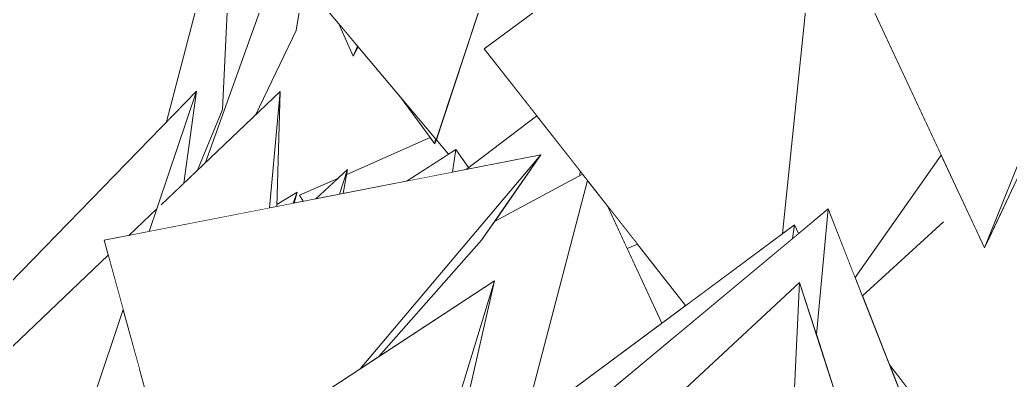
# Model space of a CAD drawing. Header units: millimetres. Extents: x -9413 to 8527, y -300 to 11224.
# Drawn here: x -8986 to -8349, y 2747 to 2979 of the extents above; entities that cross this region are included whole.
import ezdxf

# ---------------------------------------------------------------- set-up
doc = ezdxf.new("R2010")
doc.units = ezdxf.units.MM
doc.header["$MEASUREMENT"] = 0
doc.linetypes.add('Wipeout_Contour', pattern=[1000, 0, -1000])
doc.layers.add('Interior - Furniture', color=7, linetype='Continuous')
doc.layers.add('Interior - Furniture _Pen_No__4', color=7, linetype='Continuous', lineweight=20, true_color=0x029e21)

# ---------------------------------------------------------------- blocks, each defined once
blk = doc.blocks.new('Section Elem_40_6')
at = {"color": 254, "linetype": 'Wipeout_Contour', "lineweight": 0, "ltscale": 35270.312813}
blk.add_wipeout([(-8365.28, 2832.26), (-8253.91, 3067.65), (-8232.99, 3142.51), (-8238.67, 3148.21)], dxfattribs=at).dxf.layer = 'Interior - Furniture'
at = {"color": 254, "linetype": 'Wipeout_Contour', "lineweight": 0, "ltscale": 37891.377195}
blk.add_wipeout([(-8877.44, 3060.01), (-9033.78, 2972.1), (-9027.52, 2960.03), (-9015.99, 2967.71)], dxfattribs=at).dxf.layer = 'Interior - Furniture'
at = {"color": 254, "linetype": 'Wipeout_Contour', "lineweight": 0, "ltscale": 27783.781602}
blk.add_wipeout([(-8781.15, 2976.7), (-8771.62, 2955.5), (-8768.73, 2961.97)], dxfattribs=at).dxf.layer = 'Interior - Furniture'
at = {"color": 254, "linetype": 'Wipeout_Contour', "lineweight": 0, "ltscale": 64416.58652}
blk.add_wipeout([(-8777.94, 2867.28), (-8736.9, 2875.3), (-8710.27, 2892.53), (-8718.14, 2901.89), (-8719.04, 2899.19), (-8722.05, 2903.26), (-8775.73, 2879.56)], dxfattribs=at).dxf.layer = 'Interior - Furniture'
at = {"color": 254, "linetype": 'Wipeout_Contour', "lineweight": 0, "ltscale": 27279.099879}
blk.add_wipeout([(-8625.65, 2878.8), (-8623.97, 2879.71), (-8625.49, 2881.64)], dxfattribs=at).dxf.layer = 'Interior - Furniture'
at = {"color": 254, "linetype": 'Wipeout_Contour', "lineweight": 0, "ltscale": 37008.219016}
blk.add_wipeout([(-8806.15, 2866.13), (-8803.79, 2862.23), (-8795.69, 2863.81), (-8781.15, 2877.17)], dxfattribs=at).dxf.layer = 'Interior - Furniture'
at = {"color": 254, "linetype": 'Wipeout_Contour', "lineweight": 0, "ltscale": 28048.658974}
blk.add_wipeout([(-8915.9, 2840.32), (-8902.8, 2842.88), (-8897.92, 2857.42)], dxfattribs=at).dxf.layer = 'Interior - Furniture'
at = {"color": 254, "linetype": 'Wipeout_Contour', "lineweight": 0, "ltscale": 36226.195474}
blk.add_wipeout([(-8588.59, 2834.69), (-8608.21, 2859.66), (-8602.55, 2847.55), (-8595.2, 2831.84)], dxfattribs=at).dxf.layer = 'Interior - Furniture'
at = {"color": 254, "linetype": 'Wipeout_Contour', "lineweight": 0, "ltscale": 84160.419528}
blk.add_wipeout([(-8929.23, 2827.66), (-9022.21, 2739.28), (-8957, 2653.72), (-8936.23, 2662.6), (-8937, 2684.05), (-8941.28, 2689.53), (-8937.31, 2692.76), (-8938.84, 2735.58), (-8919.64, 2792.74)], dxfattribs=at).dxf.layer = 'Interior - Furniture'
at = {"color": 254, "linetype": 'Wipeout_Contour', "lineweight": 0, "ltscale": 97441.813005}
blk.add_wipeout([(-8499.39, 2490.65), (-8504.66, 2379.29), (-8417.23, 2602.8), (-8484.25, 2810.13), (-8493.02, 2625.03), (-8461.72, 2657.45), (-8493.46, 2615.82), (-8496.13, 2559.33), (-8472.37, 2489.35), (-8461.89, 2490.51), (-8486.16, 2468.45)], dxfattribs=at).dxf.layer = 'Interior - Furniture'
at = {"color": 254, "linetype": 'Wipeout_Contour', "lineweight": 0, "ltscale": 35524.534899}
blk.add_wipeout([(-8475.35, 3067.65), (-8365.28, 2832.26), (-8238.67, 3148.21), (-8269.21, 3178.79)], dxfattribs=at).dxf.layer = 'Interior - Furniture'
at = {"color": 254, "linetype": 'Wipeout_Contour', "lineweight": 0, "ltscale": 27767.090794}
blk.add_wipeout([(-8771.62, 2955.5), (-8768.34, 2961.5), (-8768.73, 2961.97)], dxfattribs=at).dxf.layer = 'Interior - Furniture'
at = {"color": 254, "linetype": 'Wipeout_Contour', "lineweight": 0, "ltscale": 54741.491633}
blk.add_wipeout([(-8698.9, 2882.73), (-8650.72, 2892.14), (-8680.54, 2849.23), (-8625.65, 2878.8), (-8625.49, 2881.64), (-8653.36, 2917.11)], dxfattribs=at).dxf.layer = 'Interior - Furniture'
at = {"color": 254, "linetype": 'Wipeout_Contour', "lineweight": 0, "ltscale": 27707.32334}
blk.add_wipeout([(-8775.18, 2882.66), (-8780.45, 2866.79), (-8777.94, 2867.28)], dxfattribs=at).dxf.layer = 'Interior - Furniture'
at = {"color": 254, "linetype": 'Wipeout_Contour', "lineweight": 0, "ltscale": 37070.8619}
blk.add_wipeout([(-8820.65, 2860.22), (-8820.69, 2858.93), (-8810.2, 2860.98), (-8807.73, 2868.03)], dxfattribs=at).dxf.layer = 'Interior - Furniture'
at = {"color": 254, "linetype": 'Wipeout_Contour', "lineweight": 0, "ltscale": 27922.713027}
blk.add_wipeout([(-8921.09, 2669.08), (-8889.4, 2682.62), (-8909.4, 2755.45)], dxfattribs=at).dxf.layer = 'Interior - Furniture'
at = {"color": 254, "linetype": 'Wipeout_Contour', "lineweight": 0, "ltscale": 27842.688514}
blk.add_wipeout([(-8825.56, 2857.98), (-8820.69, 2858.93), (-8818.53, 2932.88)], dxfattribs=at).dxf.layer = 'Interior - Furniture'
at = {"color": 254, "linetype": 'Wipeout_Contour', "lineweight": 0, "ltscale": 35195.756027}
blk.add_wipeout([(-8362.88, 2837.33), (-8313.56, 2817.18), (-8263.65, 2906.46), (-8348.38, 2867.99)], dxfattribs=at).dxf.layer = 'Interior - Furniture'
at = {"color": 254, "linetype": 'Wipeout_Contour', "lineweight": 0, "ltscale": 36673.309373}
blk.add_wipeout([(-8707.73, 2881), (-8698.9, 2882.73), (-8697.29, 2883.94), (-8705.48, 2895.63)], dxfattribs=at).dxf.layer = 'Interior - Furniture'
at = {"color": 254, "linetype": 'Wipeout_Contour', "lineweight": 0, "ltscale": 27723.415645}
blk.add_wipeout([(-8795.69, 2863.81), (-8780.45, 2866.79), (-8775.18, 2882.66)], dxfattribs=at).dxf.layer = 'Interior - Furniture'
at = {"color": 254, "linetype": 'Wipeout_Contour', "lineweight": 0, "ltscale": 27788.18547}
blk.add_wipeout([(-8810.2, 2860.98), (-8809.65, 2861.09), (-8807.73, 2868.03)], dxfattribs=at).dxf.layer = 'Interior - Furniture'
at = {"color": 254, "linetype": 'Wipeout_Contour', "lineweight": 0, "ltscale": 62072.950082}
blk.add_wipeout([(-8473.43, 2776.65), (-8446.45, 2693.19), (-8445.96, 2693.75), (-8446.32, 2692.78), (-8421.41, 2615.71), (-8392.79, 2672.32), (-8465.93, 2857.31)], dxfattribs=at).dxf.layer = 'Interior - Furniture'
at = {"color": 254, "linetype": 'Wipeout_Contour', "lineweight": 0, "ltscale": 46656.53095}
blk.add_wipeout([(-8919.64, 2792.74), (-8938.84, 2735.58), (-8936.23, 2662.6), (-8921.09, 2669.08), (-8909.4, 2755.45)], dxfattribs=at).dxf.layer = 'Interior - Furniture'
at = {"color": 254, "linetype": 'Wipeout_Contour', "lineweight": 0, "ltscale": 37254.565189}
blk.add_wipeout([(-8897.43, 2843.93), (-8825.56, 2857.98), (-8818.53, 2932.88), (-8895.27, 2859.94)], dxfattribs=at).dxf.layer = 'Interior - Furniture'
at = {"color": 254, "linetype": 'Wipeout_Contour', "lineweight": 0, "ltscale": 27544.585443}
blk.add_wipeout([(-8705.48, 2895.63), (-8736.9, 2875.3), (-8707.73, 2881)], dxfattribs=at).dxf.layer = 'Interior - Furniture'
at = {"color": 254, "linetype": 'Wipeout_Contour', "lineweight": 0, "ltscale": 44377.873361}
blk.add_wipeout([(-8393.2, 2891.97), (-8448.53, 2813.32), (-8443.81, 2801.36), (-8391.65, 2849.08), (-8368.78, 2839.73)], dxfattribs=at).dxf.layer = 'Interior - Furniture'
at = {"color": 254, "linetype": 'Wipeout_Contour', "lineweight": 0, "ltscale": 44938.056138}
blk.add_wipeout([(-8465.93, 2857.31), (-8688.33, 2672.32), (-8663.88, 2643.36), (-8484.25, 2810.13), (-8473.43, 2776.65)], dxfattribs=at).dxf.layer = 'Interior - Furniture'
at = {"color": 254, "linetype": 'Wipeout_Contour', "lineweight": 0, "ltscale": 26532.815984}
blk.add_wipeout([(-8426.22, 2756.87), (-8410.02, 2715.92), (-8399.33, 2722.03)], dxfattribs=at).dxf.layer = 'Interior - Furniture'
at = {"color": 254, "linetype": 'Wipeout_Contour', "lineweight": 0, "ltscale": 46708.458971}
blk.add_wipeout([(-8902.8, 2842.88), (-8897.43, 2843.93), (-8895.27, 2859.94), (-8880.6, 2873.88), (-8872.51, 2933.08)], dxfattribs=at).dxf.layer = 'Interior - Furniture'
at = {"color": 254, "linetype": 'Wipeout_Contour', "lineweight": 0, "ltscale": 123135.505638}
blk.add_wipeout([(-8443.81, 2801.36), (-8426.22, 2756.87), (-8372.95, 2687.84), (-8339.92, 2689.97), (-8283.83, 2677.61), (-8285.22, 2742.66), (-8301.71, 2729.67), (-8285.75, 2767.28), (-8287.68, 2857.95), (-8313.56, 2817.18), (-8362.88, 2837.33), (-8365.28, 2832.26), (-8368.78, 2839.73), (-8391.65, 2849.08)], dxfattribs=at).dxf.layer = 'Interior - Furniture'
at = {"color": 254, "linetype": 'Wipeout_Contour', "lineweight": 0, "ltscale": 26851.057354}
blk.add_wipeout([(-8488.82, 2838.27), (-8484.97, 2841.47), (-8487.63, 2847.09)], dxfattribs=at).dxf.layer = 'Interior - Furniture'
at = {"color": 254, "linetype": 'Wipeout_Contour', "lineweight": 0, "ltscale": 27363.405612}
blk.add_wipeout([(-8806.26, 2401.02), (-8718.96, 2644.36), (-8680.54, 2811.05)], dxfattribs=at).dxf.layer = 'Interior - Furniture'
at = {"layer": 'Interior - Furniture _Pen_No__4', "linetype": 'Continuous'}
for p, q in [((-8238.67, 3148.21), (-8365.28, 2832.26)), ((-8365.28, 2832.26), (-8253.91, 3067.65)), ((-8372.95, 2687.84), (-8426.22, 2756.87))]:
    blk.add_line(p, q, dxfattribs=at)
at = {"color": 254, "linetype": 'Wipeout_Contour', "lineweight": 0, "ltscale": 84496.117101}
blk.add_wipeout([(-8872.51, 2933.08), (-9064.79, 2735.58), (-9025.64, 2668.89), (-9001.32, 2711.87), (-9022.21, 2739.28), (-8929.23, 2827.66), (-8931.85, 2837.21), (-8915.9, 2840.32), (-8897.92, 2857.42)], dxfattribs=at).dxf.layer = 'Interior - Furniture'
at = {"color": 254, "linetype": 'Wipeout_Contour', "lineweight": 0, "ltscale": 63401.275056}
blk.add_wipeout([(-8715.71, 2658.47), (-8712.4, 2654.26), (-8677.45, 2659.44), (-8688.33, 2672.32), (-8488.82, 2838.27), (-8487.63, 2847.09), (-8710.25, 2682.17)], dxfattribs=at).dxf.layer = 'Interior - Furniture'
at = {"color": 254, "linetype": 'Wipeout_Contour', "lineweight": 0, "ltscale": 46665.746433}
blk.add_wipeout([(-8871.86, 2882.19), (-8866.64, 2887.15), (-8786.1, 3111.37), (-8848.28, 3076.41), (-8855.73, 2921.22)], dxfattribs=at).dxf.layer = 'Interior - Furniture'
at = {"color": 254, "linetype": 'Wipeout_Contour', "lineweight": 0, "ltscale": 62582.286256}
blk.add_wipeout([(-8495.23, 2841.46), (-8487.63, 2847.09), (-8484.97, 2841.47), (-8465.93, 2857.31), (-8448.53, 2813.32), (-8393.2, 2891.97), (-8472.4, 3061.33)], dxfattribs=at).dxf.layer = 'Interior - Furniture'
at = {"color": 254, "linetype": 'Wipeout_Contour', "lineweight": 0, "ltscale": 36250.596889}
blk.add_wipeout([(-8662.13, 2717.82), (-8572.83, 2783.98), (-8608.21, 2859.66), (-8620.69, 2875.53)], dxfattribs=at).dxf.layer = 'Interior - Furniture'
at = {"layer": 'Interior - Furniture _Pen_No__4', "linetype": 'Continuous'}
for p, q in [((-8448.53, 2813.32), (-8393.2, 2891.97)), ((-8443.81, 2801.36), (-8391.63, 2849.1))]:
    blk.add_line(p, q, dxfattribs=at)
at = {"color": 254, "linetype": 'Wipeout_Contour', "lineweight": 0, "ltscale": 37245.498192}
blk.add_wipeout([(-8866.64, 2887.15), (-8834.48, 2917.71), (-8808.2, 2972.1), (-8786.1, 3111.37)], dxfattribs=at).dxf.layer = 'Interior - Furniture'
at = {"color": 254, "linetype": 'Wipeout_Contour', "lineweight": 0, "ltscale": 72954.450699}
blk.add_wipeout([(-8688.9, 2837.21), (-8755.24, 2762.29), (-8680.54, 2811.05), (-8710.25, 2682.17), (-8662.13, 2717.82), (-8620.69, 2875.53), (-8623.97, 2879.71), (-8680.54, 2849.23)], dxfattribs=at).dxf.layer = 'Interior - Furniture'
at = {"color": 254, "linetype": 'Wipeout_Contour', "lineweight": 0, "ltscale": 45113.828942}
blk.add_wipeout([(-8595.2, 2831.84), (-8572.83, 2783.98), (-8558.38, 2794.68), (-8557.91, 2795.64), (-8588.59, 2834.69)], dxfattribs=at).dxf.layer = 'Interior - Furniture'
at = {"layer": 'Interior - Furniture _Pen_No__4', "linetype": 'Continuous'}
blk.add_line((-8834.48, 2917.71), (-8808.2, 2972.1), dxfattribs=at)
at = {"color": 254, "linetype": 'Wipeout_Contour', "lineweight": 0, "ltscale": 56057.308116}
blk.add_wipeout([(-8848.13, 3079.54), (-8891.71, 2913.35), (-8872.51, 2933.08), (-8880.6, 2873.88), (-8871.86, 2882.19), (-8855.73, 2921.22)], dxfattribs=at).dxf.layer = 'Interior - Furniture'
at = {"color": 254, "linetype": 'Wipeout_Contour', "lineweight": 0, "ltscale": 36631.774871}
blk.add_wipeout([(-8767.14, 2754.52), (-8755.24, 2762.29), (-8688.9, 2837.21), (-8650.72, 2892.14)], dxfattribs=at).dxf.layer = 'Interior - Furniture'
at = {"color": 254, "linetype": 'Wipeout_Contour', "lineweight": 0, "ltscale": 27008.781743}
blk.add_wipeout([(-8557.91, 2795.64), (-8558.38, 2794.68), (-8557.6, 2795.26)], dxfattribs=at).dxf.layer = 'Interior - Furniture'
at = {"color": 254, "linetype": 'Wipeout_Contour', "lineweight": 0, "ltscale": 37700.849476}
blk.add_wipeout([(-9085.77, 2921.22), (-9008.06, 2793.85), (-8891.71, 2913.35), (-8848.13, 3079.54)], dxfattribs=at).dxf.layer = 'Interior - Furniture'
at = {"layer": 'Interior - Furniture _Pen_No__4', "linetype": 'Continuous'}
for p, q in [((-8848.13, 3079.54), (-8891.71, 2913.35)), ((-8855.73, 2921.22), (-8848.13, 3079.54))]:
    blk.add_line(p, q, dxfattribs=at)
at = {"color": 254, "linetype": 'Wipeout_Contour', "lineweight": 0, "ltscale": 46223.680467}
blk.add_wipeout([(-8650.72, 2892.14), (-8931.85, 2837.21), (-8889.4, 2682.62), (-8854.37, 2697.6), (-8767.14, 2754.52)], dxfattribs=at).dxf.layer = 'Interior - Furniture'
at = {"layer": 'Interior - Furniture _Pen_No__4', "linetype": 'Continuous'}
for p, q in [((-9064.79, 2735.58), (-8872.51, 2933.08)), ((-8902.8, 2842.88), (-8872.51, 2933.08)), ((-8895.27, 2859.93), (-8818.53, 2932.88)), ((-8872.51, 2933.08), (-8880.6, 2873.88)), ((-8818.53, 2932.88), (-8825.56, 2857.98)), ((-8820.69, 2858.93), (-8818.53, 2932.88)), ((-8871.86, 2882.19), (-8855.73, 2921.22)), ((-8795.69, 2863.81), (-8775.18, 2882.66)), ((-8780.45, 2866.79), (-8775.18, 2882.66)), ((-8775.18, 2882.66), (-8777.94, 2867.28)), ((-8806.15, 2866.13), (-8781.15, 2877.17)), ((-8820.65, 2860.22), (-8807.73, 2868.03)), ((-8807.73, 2868.03), (-8810.2, 2860.98)), ((-8809.65, 2861.09), (-8807.73, 2868.03)), ((-8803.79, 2862.23), (-8806.15, 2866.13)), ((-8915.9, 2840.32), (-8897.92, 2857.42)), ((-8889.4, 2682.62), (-8931.85, 2837.21)), ((-9022.21, 2739.28), (-8929.23, 2827.66)), ((-8938.84, 2735.58), (-8919.64, 2792.74))]:
    blk.add_line(p, q, dxfattribs=at)
at = {"color": 254, "linetype": 'Wipeout_Contour', "lineweight": 0, "ltscale": 63196.4183}
blk.add_wipeout([(-8687.34, 2960.35), (-8557.6, 2795.26), (-8495.23, 2841.46), (-8472.4, 3061.33), (-8475.35, 3067.65), (-8471.53, 3069.71), (-8465.98, 3123.13)], dxfattribs=at).dxf.layer = 'Interior - Furniture'
at = {"layer": 'Interior - Furniture _Pen_No__4', "linetype": 'Continuous'}
for p, q in [((-8365.28, 2832.26), (-8475.35, 3067.65)), ((-8472.4, 3061.33), (-8495.23, 2841.46)), ((-8625.49, 2881.64), (-8625.65, 2878.8)), ((-8680.54, 2849.23), (-8623.97, 2879.71)), ((-8620.69, 2875.53), (-8662.13, 2717.82)), ((-8688.33, 2672.32), (-8465.93, 2857.31)), ((-8572.83, 2783.98), (-8608.21, 2859.66)), ((-8465.93, 2857.31), (-8473.43, 2776.65)), ((-8392.79, 2672.32), (-8465.93, 2857.31)), ((-8710.25, 2682.17), (-8487.63, 2847.09)), ((-8487.63, 2847.09), (-8488.82, 2838.27)), ((-8484.97, 2841.47), (-8487.63, 2847.09)), ((-8755.24, 2762.29), (-8688.9, 2837.21)), ((-8595.2, 2831.84), (-8588.59, 2834.69)), ((-8935.94, 2644.36), (-8680.54, 2811.05)), ((-8680.54, 2811.05), (-8806.26, 2401.02)), ((-8718.96, 2644.36), (-8680.54, 2811.05)), ((-8707.57, 2602.8), (-8484.25, 2810.13)), ((-8484.25, 2810.13), (-8493.02, 2625.03)), ((-8417.23, 2602.8), (-8484.25, 2810.13)), ((-8557.91, 2795.64), (-8558.38, 2794.68))]:
    blk.add_line(p, q, dxfattribs=at)
at = {"color": 254, "linetype": 'Wipeout_Contour', "lineweight": 0, "ltscale": 45955.802732}
blk.add_wipeout([(-8718.56, 2902.39), (-8719.04, 2899.19), (-8686.58, 2997), (-8695.45, 3009.46), (-8718.39, 2902.18)], dxfattribs=at).dxf.layer = 'Interior - Furniture'
at = {"color": 254, "linetype": 'Wipeout_Contour', "lineweight": 0, "ltscale": 27597.461461}
blk.add_wipeout([(-8718.56, 2902.39), (-8741.8, 2929.97), (-8719.04, 2899.19)], dxfattribs=at).dxf.layer = 'Interior - Furniture'
at = {"color": 254, "linetype": 'Wipeout_Contour', "lineweight": 0, "ltscale": 64779.701976}
blk.add_wipeout([(-8800.27, 3022.07), (-8803.3, 3003.01), (-8718.39, 2902.18), (-8695.45, 3009.46), (-8712.01, 3032.72), (-8767.61, 2989.95), (-8783.13, 3041.97)], dxfattribs=at).dxf.layer = 'Interior - Furniture'
at = {"layer": 'Interior - Furniture _Pen_No__4', "linetype": 'Continuous'}
for p, q in [((-8786.1, 3111.37), (-8866.64, 2887.15)), ((-8808.2, 2972.1), (-8786.1, 3111.37)), ((-8771.62, 2955.5), (-8781.15, 2976.7)), ((-8768.73, 2961.97), (-8771.62, 2955.5)), ((-8771.62, 2955.5), (-8768.34, 2961.5)), ((-8775.73, 2879.56), (-8722.05, 2903.26))]:
    blk.add_line(p, q, dxfattribs=at)
at = {"color": 254, "linetype": 'Wipeout_Contour', "lineweight": 0, "ltscale": 109997.941918}
blk.add_wipeout([(-8718.14, 2901.89), (-8710.27, 2892.53), (-8705.48, 2895.63), (-8697.29, 2883.94), (-8653.36, 2917.11), (-8687.34, 2960.35), (-8650.59, 2987.37), (-8656.85, 3000.45), (-8644.99, 3005.93), (-8644.21, 3014.92), (-8675.25, 2981.08), (-8686.58, 2997)], dxfattribs=at).dxf.layer = 'Interior - Furniture'
at = {"layer": 'Interior - Furniture _Pen_No__4', "linetype": 'Continuous'}
for p, q in [((-8687.34, 2960.35), (-8465.98, 3123.13)), ((-8718.38, 2902.17), (-8803.3, 3003.01)), ((-8719.04, 2899.19), (-8686.58, 2997)), ((-8557.6, 2795.26), (-8687.34, 2960.35)), ((-8719.04, 2899.19), (-8741.8, 2929.97)), ((-8698.9, 2882.73), (-8653.36, 2917.11)), ((-8718.56, 2902.39), (-8719.04, 2899.19)), ((-8710.27, 2892.53), (-8718.14, 2901.89)), ((-8736.9, 2875.3), (-8705.48, 2895.63)), ((-8705.48, 2895.63), (-8707.73, 2881)), ((-8697.29, 2883.94), (-8705.48, 2895.63)), ((-8931.85, 2837.21), (-8650.72, 2892.14)), ((-8650.72, 2892.14), (-8767.14, 2754.52)), ((-8688.9, 2837.21), (-8650.72, 2892.14))]:
    blk.add_line(p, q, dxfattribs=at)

msp = doc.modelspace()

# ---------------------------------------------------------------- block references
at = {"layer": 'Interior - Furniture'}
msp.add_blockref('Section Elem_40_6', (0, 0), dxfattribs=at)

doc.saveas('drawing.dxf')
